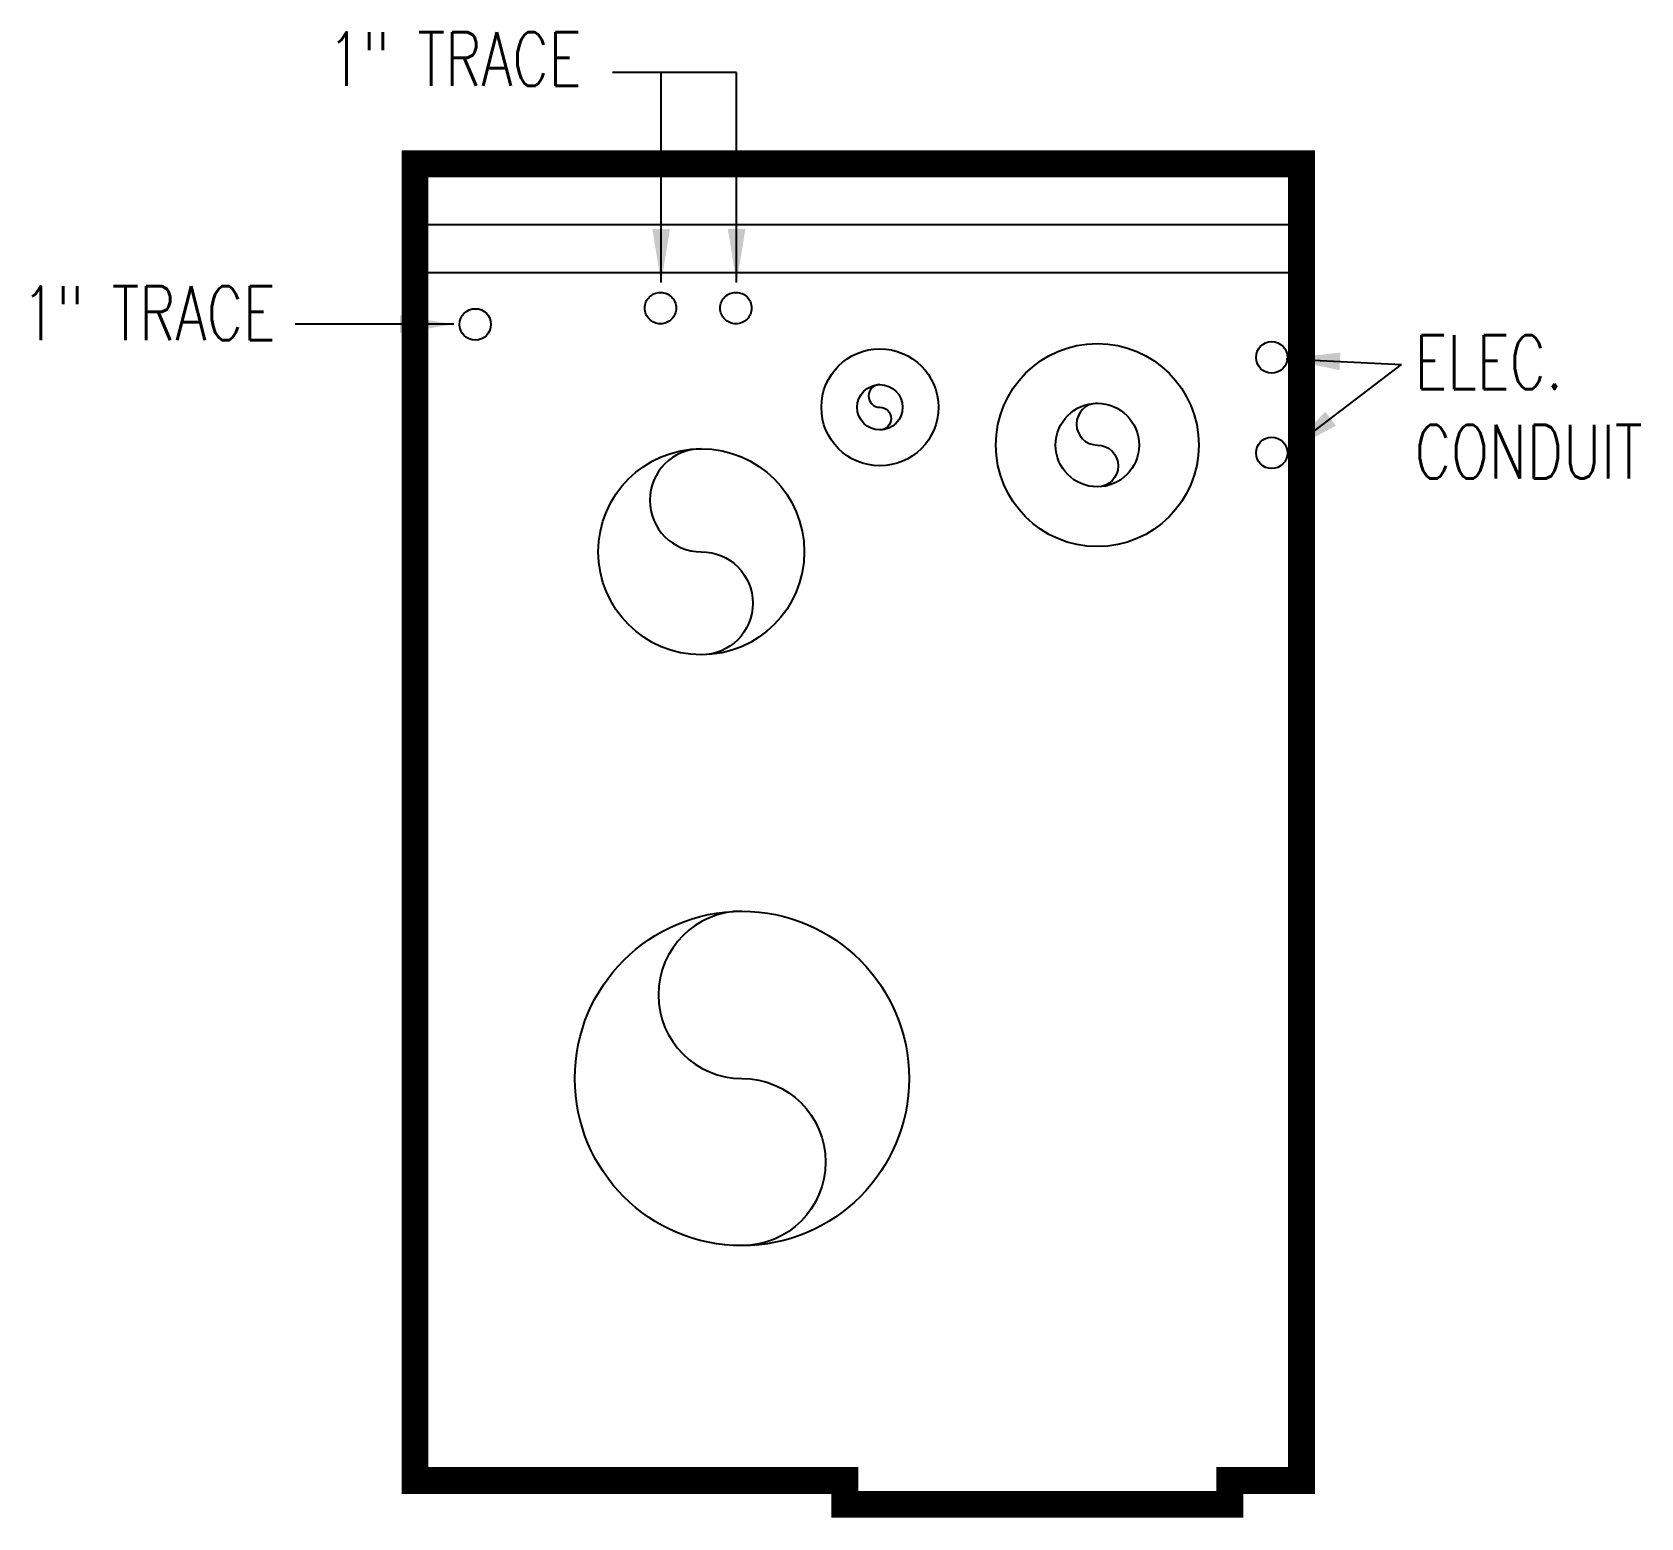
# Model space of a CAD drawing. Header units: inches. Extents: x 414 to 3373, y -413 to 990.
# Drawn here: x 2383 to 2450.4, y 824.8 to 887 of the extents above; entities that cross this region are included whole.
import ezdxf

# ---------------------------------------------------------------- set-up
doc = ezdxf.new("R2010")
doc.units = ezdxf.units.IN
doc.header["$LTSCALE"] = 48
doc.header["$MEASUREMENT"] = 0
doc.linetypes.add('HWSS', pattern=[0.515625, 0.28125, -0.046875, 0.046875, -0.046875, 0.046875, -0.046875])
for name, color, linetype in [('EXST-PIPE', 253, 'Continuous'), ('EXST-TEXT', 253, 'Continuous'), ('EXST-UTLD', 251, 'Continuous'), ('MU-LDER', 254, 'Continuous'), ('MU-PCR-PIPE', 120, 'Continuous'), ('MU-STEM-PIPE', 230, 'Continuous'), ('MU-TRACE-PIPE', 210, 'HWSS'), ('MU-TRACE-TEXT', 211, 'HWSS')]:
    doc.layers.add(name, color=color, linetype=linetype)
doc.styles.add('RomanS', font='romans.shx', dxfattribs={"width": 0.75})
doc.dimstyles.get("Standard").update_dxf_attribs({"dimtxt": 0.09375, "dimasz": 0.09375, "dimexe": 0.0625, "dimexo": 0.0625, "dimgap": 0.03125, "dimtad": 1, "dimdec": 8, "dimzin": 0, "dimdsep": 46, "dimlunit": 4, "dimtxsty": 'RomanS', "dimcen": 0.09, "dimclrd": 254, "dimclre": 254, "dimclrt": 256, "dimadec": 0, "dimazin": 0, "dimtfac": 1, "dimtdec": 8, "dimtofl": 0, "dimtmove": 0, "dimatfit": 3, "dimfxl": 1, "dimtolj": 1, "dimtzin": 0, "dimlwd": -1, "dimlwe": -1, "dimarcsym": 0})

msp = doc.modelspace()

# ---------------------------------------------------------------- linework, layer by layer
at = {"layer": 'EXST-PIPE'}
for p, q in [((2435.58528825, 878.96461553), (2399.58348264, 878.96461553)), ((2435.58528825, 876.96461553), (2399.58348264, 876.96461553))]:
    msp.add_line(p, q, dxfattribs=at)
for points in [[(2411.01086155, 869.59509325, 1), (2411.01086155, 865.28259325, -1), (2411.01086155, 860.97009325, -1)], [(2412.71419357, 850.23390653, 1), (2412.71419357, 843.23390653, -1), (2412.71419357, 836.23390653, -1)]]:
    msp.add_lwpolyline(points, format="xyb", dxfattribs=at)
for centre, radius in [((2401.54389075, 874.80173111), 0.6575), ((2434.8997374, 873.42102882), 0.6575), ((2434.8997374, 869.42194317), 0.6575), ((2411.01086155, 865.28259325), 4.3125), ((2412.71419357, 843.23390653), 7)]:
    msp.add_circle(centre, radius, dxfattribs=at)
at = {"layer": 'EXST-UTLD', "const_width": 1.125}
msp.add_lwpolyline([(2417.02278825, 826.40211553), (2417.02278825, 825.40211553), (2433.14778825, 825.40211553), (2433.14778825, 826.40211553), (2436.14778825, 826.40211553), (2436.14778825, 881.52711553), (2399.02098264, 881.52711553), (2399.02098264, 826.40211553)], close=True, dxfattribs=at)
at = {"layer": 'MU-PCR-PIPE'}
msp.add_lwpolyline([(2418.48900454, 872.28082468, 1), (2418.48900454, 871.33082468, -1), (2418.48900454, 870.38082468, -1)], format="xyb", dxfattribs=at)
for radius in [2.45, 0.95]:
    msp.add_circle((2418.48900454, 871.33082468), radius, dxfattribs=at)
at = {"layer": 'MU-STEM-PIPE'}
msp.add_lwpolyline([(2427.59624072, 871.49931734, 1), (2427.59624072, 869.74931734, -1), (2427.59624072, 867.99931734, -1)], format="xyb", dxfattribs=at)
for radius in [4.25, 1.75]:
    msp.add_circle((2427.59624072, 869.74931734), radius, dxfattribs=at)
at = {"layer": 'MU-TRACE-PIPE'}
for centre in [(2409.30007279, 875.48464545), (2412.460788, 875.48464545)]:
    msp.add_circle(centre, 0.6575, dxfattribs=at)

# ---------------------------------------------------------------- texts
at = {"layer": 'EXST-TEXT', "char_height": 2.25, "attachment_point": 1, "style": 'RomanS'}
for s, insert, width in [('1" TRACE', (2382.55477335, 876.39484109), 18.1866919708), ('ELEC.\\PCONDUIT', (2440.88282283, 874.34511275), 20.465058104)]:
    msp.add_mtext(s, dxfattribs=dict(at, insert=insert, width=width))
at = {"layer": 'MU-TRACE-TEXT', "insert": (2395.36366843, 887.03450848), "char_height": 2.25, "width": 12.1866919708, "attachment_point": 1, "style": 'RomanS'}
msp.add_mtext('1" TRACE', dxfattribs=at)

# ---------------------------------------------------------------- leaders
at = {"layer": 'EXST-TEXT'}
for points in [[(2400.6471247, 874.807765), (2394.00129715, 874.807765)], [(2435.50984484, 873.36361295), (2440.338626, 873.12569625)], [(2435.57785899, 869.48896824), (2440.338626, 873.12569625)]]:
    msp.add_leader(points, dimstyle='Standard', override={"dimscale": 24, "dimgap": 0.03125, "dimtad": 0, "dimclrd": 0}, dxfattribs=at)
at = {"layer": 'MU-LDER'}
for points in [[(2409.32925365, 876.54918273), (2409.32925365, 885.34951997), (2407.29737136, 885.34951997)], [(2412.48996116, 876.54918273), (2412.48996116, 885.34951997), (2409.25400018, 885.34951997)]]:
    msp.add_leader(points, dimstyle='Standard', override={"dimscale": 24, "dimgap": 0.03125, "dimtad": 0, "dimclrd": 0}, dxfattribs=at)

doc.saveas('drawing.dxf')
